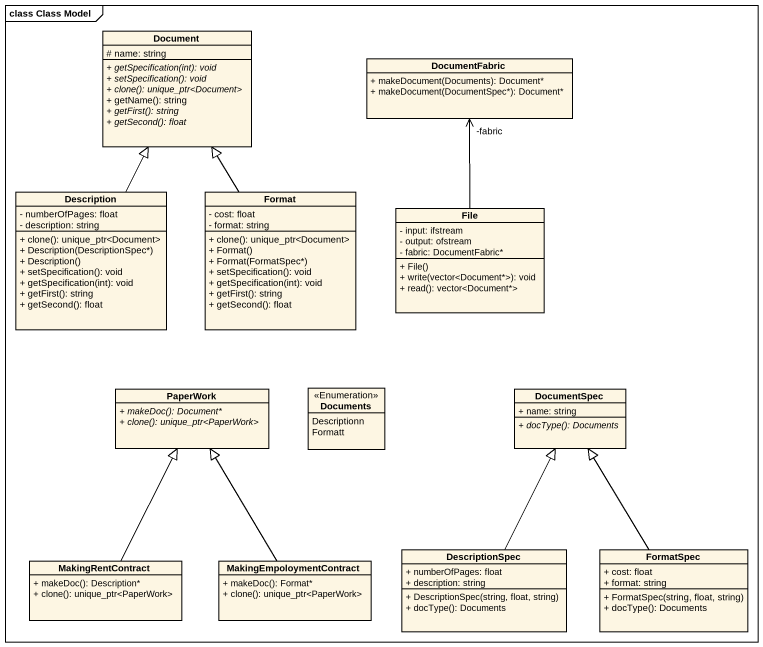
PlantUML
@startuml
mainframe class Class Model
hide circle
hide empty members
skinparam classAttributeIconSize 0
class Document {
  # name: string
  {abstract} + getSpecification(int): void
  {abstract} + setSpecification(): void
  {abstract} + clone(): unique_ptr<Document>
  + getName(): string
  {abstract} + getFirst(): string
  {abstract} + getSecond(): float
}
class DocumentFabric {
  + makeDocument(Documents): Document*
  + makeDocument(DocumentSpec*): Document*
}
class Description {
  - numberOfPages: float
  - description: string
  + clone(): unique_ptr<Document>
  + Description(DescriptionSpec*)
  + Description()
  + setSpecification(): void
  + getSpecification(int): void
  + getFirst(): string
  + getSecond(): float
}
class Format {
  - cost: float
  - format: string
  + clone(): unique_ptr<Document>
  + Format()
  + Format(FormatSpec*)
  + setSpecification(): void
  + getSpecification(int): void
  + getFirst(): string
  + getSecond(): float
}
class "File" as File_ {
  - input: ifstream
  - output: ofstream
  - fabric: DocumentFabric*
  + File()
  + write(vector<Document*>): void
  + read(): vector<Document*>
}
class PaperWork {
  {abstract} + makeDoc(): Document*
  {abstract} + clone(): unique_ptr<PaperWork>
}
enum Documents <<Enumeration>> {
  Descriptionn
  Formatt
}
class DocumentSpec {
  + name: string
  {abstract} + docType(): Documents
}
class MakingRentContract {
  + makeDoc(): Description*
  + clone(): unique_ptr<PaperWork>
}
class MakingEmpoloymentContract {
  + makeDoc(): Format*
  + clone(): unique_ptr<PaperWork>
}
class DescriptionSpec {
  + numberOfPages: float
  + description: string
  + DescriptionSpec(string, float, string)
  + docType(): Documents
}
class FormatSpec {
  + cost: float
  + format: string
  + FormatSpec(string, float, string)
  + docType(): Documents
}
Description -up-|> Document
Format -up-|> Document
File_ -up-> "-fabric" DocumentFabric
MakingRentContract -up-|> PaperWork
MakingEmpoloymentContract -up-|> PaperWork
DescriptionSpec -up-|> DocumentSpec
FormatSpec -up-|> DocumentSpec
@enduml
